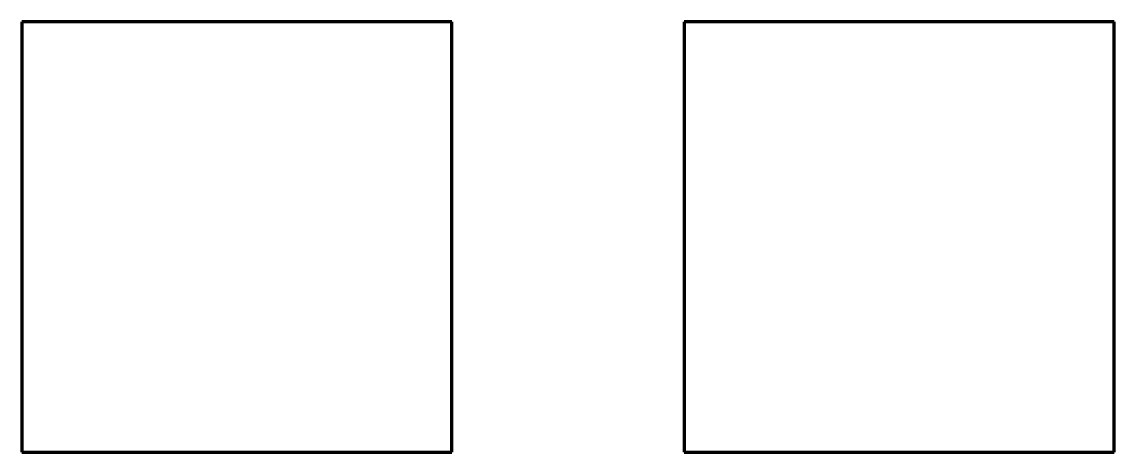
# Model space of a CAD drawing. Header units: centimetres. Extents: x 1319 to 4062, y 3050 to 4081.
# Drawn here: x 1319 to 1827, y 3701 to 3901 of the extents above; entities that cross this region are included whole.
import ezdxf

# ---------------------------------------------------------------- set-up
doc = ezdxf.new("R2010")
doc.units = ezdxf.units.CM
doc.layers.add('ingrandimenti', color=9, linetype='Continuous')

msp = doc.modelspace()

# ---------------------------------------------------------------- linework, layer by layer
at = {"layer": 'ingrandimenti', "lineweight": 100}
for p, q in [((1318.635, 3900.511), (1318.635, 3700.511)), ((1518.635, 3900.511), (1318.635, 3900.511)), ((1518.635, 3700.511), (1518.635, 3900.511)), ((1626.644, 3900.511), (1626.644, 3700.511)), ((1826.644, 3900.511), (1626.644, 3900.511)), ((1826.644, 3700.511), (1826.644, 3900.511)), ((1318.635, 3700.511), (1518.635, 3700.511)), ((1626.644, 3700.511), (1826.644, 3700.511))]:
    msp.add_line(p, q, dxfattribs=at)

doc.saveas('drawing.dxf')
